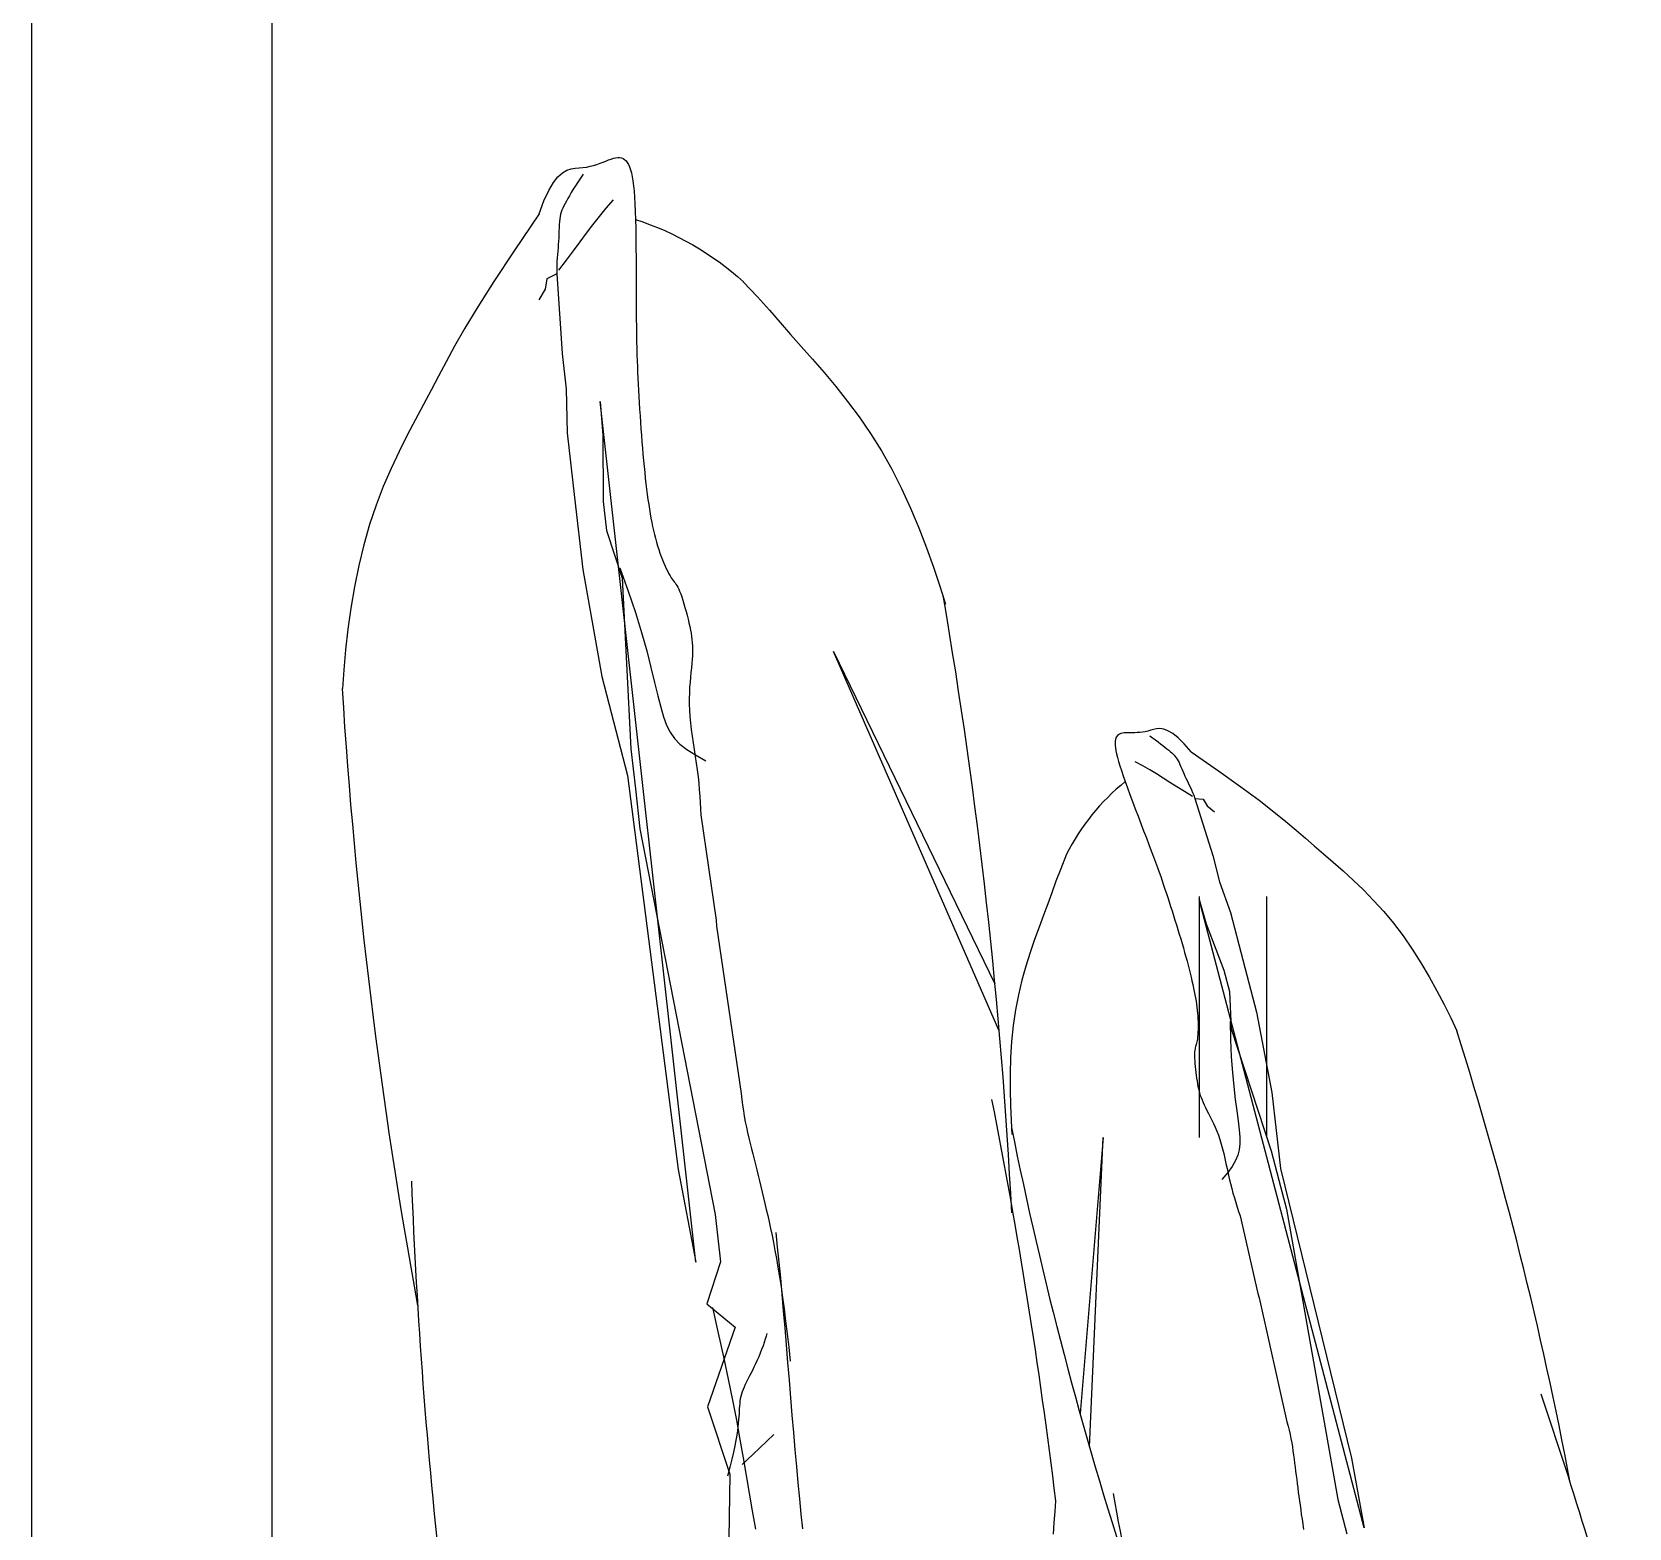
# Model space of a CAD drawing. Header units: millimetres. Extents: x 30176 to 68715, y 55479 to 72995.
# Drawn here: x 65781.8 to 66114.2, y 57510.8 to 57822 of the extents above; entities that cross this region are included whole.
import ezdxf

# ---------------------------------------------------------------- set-up
doc = ezdxf.new("R2010")
doc.units = ezdxf.units.MM

# ---------------------------------------------------------------- blocks, each defined once
blk = doc.blocks.new('A$C31376860')
for p, q in [((12.5, 330), (12.5, 1810)), ((62.5, 330), (62.5, 1810)), ((122.91, 900.71), (123.82, 901.24)), ((123.82, 901.24), (124.7, 901.54)), ((124.7, 901.54), (125.56, 901.69)), ((125.56, 901.69), (126.39, 901.75)), ((126.39, 901.75), (127.19, 901.8)), ((127.19, 901.8), (127.96, 901.9)), ((127.96, 901.9), (128.7, 902.05)), ((128.7, 902.05), (129.41, 902.23)), ((129.41, 902.23), (130.1, 902.45)), ((130.1, 902.45), (130.75, 902.68)), ((130.75, 902.68), (131.37, 902.92)), ((131.37, 902.92), (131.96, 903.15)), ((131.96, 903.15), (132.51, 903.37)), ((132.51, 903.37), (133.04, 903.56)), ((133.04, 903.56), (133.53, 903.71)), ((133.53, 903.71), (133.99, 903.82)), ((133.99, 903.82), (134.42, 903.87)), ((134.42, 903.87), (134.82, 903.86)), ((134.82, 903.86), (135.2, 903.8)), ((135.2, 903.8), (135.54, 903.67)), ((135.54, 903.67), (135.86, 903.47)), ((135.86, 903.47), (136.15, 903.21)), ((136.15, 903.21), (136.42, 902.86)), ((136.42, 902.86), (136.66, 902.44)), ((136.66, 902.44), (136.88, 901.94)), ((136.88, 901.94), (137.09, 901.35)), ((137.09, 901.35), (137.27, 900.67)), ((120.06, 897.04), (121.03, 898.68)), ((121.03, 898.68), (121.98, 899.88)), ((121.98, 899.88), (122.91, 900.71)), ((125.62, 898), (125.17, 897.27)), ((126.11, 898.77), (125.62, 898)), ((126.64, 899.58), (126.11, 898.77)), ((127.2, 900.42), (126.64, 899.58)), ((137.27, 900.67), (137.43, 899.89)), ((137.43, 899.89), (137.58, 899)), ((137.58, 899), (137.71, 898)), ((137.71, 898), (137.82, 896.87)), ((118.06, 892.13), (119.07, 894.88)), ((119.07, 894.88), (120.06, 897.04)), ((123.45, 894.28), (123.21, 893.81)), ((123.73, 894.78), (123.45, 894.28)), ((124.03, 895.33), (123.73, 894.78)), ((124.38, 895.93), (124.03, 895.33)), ((124.76, 896.57), (124.38, 895.93)), ((125.17, 897.27), (124.76, 896.57)), ((132.02, 893.32), (133.56, 895.08)), ((137.82, 896.87), (137.91, 895.61)), ((137.91, 895.61), (137.99, 894.21)), ((137.99, 894.21), (138.06, 892.67)), ((118.06, 892.13), (112.86, 884.47)), ((122.35, 891.09), (122.29, 890.52)), ((122.43, 891.6), (122.35, 891.09)), ((122.54, 892.07), (122.43, 891.6)), ((122.66, 892.52), (122.54, 892.07)), ((122.82, 892.95), (122.66, 892.52)), ((123, 893.37), (122.82, 892.95)), ((123.21, 893.81), (123, 893.37)), ((129.25, 889.87), (130.6, 891.59)), ((130.6, 891.59), (132.02, 893.32)), ((138.06, 892.67), (138.12, 890.98)), ((138.12, 890.98), (138.16, 889.13)), ((122.15, 887.9), (122.13, 887.19)), ((122.18, 888.59), (122.15, 887.9)), ((122.2, 889.27), (122.18, 888.59)), ((122.24, 889.91), (122.2, 889.27)), ((122.29, 890.52), (122.24, 889.91)), ((126.63, 886.33), (127.94, 888.12)), ((127.94, 888.12), (129.25, 889.87)), ((138.16, 889.13), (138.19, 887.15)), ((112.86, 884.47), (108.66, 878.1)), ((121.95, 884.4), (121.89, 883.7)), ((122.01, 885.09), (121.95, 884.4)), ((122.06, 885.78), (122.01, 885.09)), ((122.1, 886.48), (122.06, 885.78)), ((122.13, 887.19), (122.1, 886.48)), ((123.79, 882.52), (125.25, 884.47)), ((125.25, 884.47), (126.63, 886.33)), ((138.19, 887.15), (138.21, 885.07)), ((138.21, 885.07), (138.23, 882.93)), ((121.74, 881.44), (121.73, 880.59)), ((121.78, 882.23), (121.74, 881.44)), ((121.83, 882.99), (121.78, 882.23)), ((121.89, 883.7), (121.83, 882.99)), ((122.18, 880.46), (123.79, 882.52)), ((138.23, 882.93), (138.24, 880.75)), ((108.66, 878.1), (105.3, 872.8)), ((119.66, 878.66), (119.29, 876.5)), ((121.73, 879.67), (119.66, 878.66)), ((121.73, 880.59), (121.73, 879.67)), ((121.73, 879.67), (122.83, 863.13)), ((138.24, 880.75), (138.25, 878.57)), ((138.25, 878.57), (138.26, 876.41)), ((160.56, 878.02), (163.52, 874.87)), ((119.29, 876.5), (118.03, 874.24)), ((138.26, 876.41), (138.26, 874.32)), ((138.26, 874.32), (138.27, 872.31)), ((163.52, 874.87), (166, 872.11)), ((105.3, 872.8), (102.62, 868.37)), ((138.27, 872.31), (138.28, 870.42)), ((166, 872.11), (168.22, 869.57)), ((102.62, 868.37), (100.47, 864.63)), ((138.28, 870.42), (138.3, 868.68)), ((138.3, 868.68), (138.32, 867.07)), ((168.22, 869.57), (170.37, 867.09)), ((100.47, 864.63), (98.69, 861.36)), ((138.32, 867.07), (138.35, 865.57)), ((138.35, 865.57), (138.39, 864.17)), ((170.37, 867.09), (172.62, 864.55)), ((172.62, 864.55), (174.96, 861.9)), ((98.69, 861.36), (97.12, 858.38)), ((122.83, 863.13), (123.67, 855.65)), ((138.39, 864.17), (138.42, 862.85)), ((138.42, 862.85), (138.47, 861.58)), ((138.47, 861.58), (138.52, 860.35)), ((174.96, 861.9), (177.37, 859.13)), ((97.12, 858.38), (95.6, 855.47)), ((138.52, 860.35), (138.57, 859.15)), ((138.57, 859.15), (138.63, 857.94)), ((138.63, 857.94), (138.69, 856.71)), ((177.37, 859.13), (179.82, 856.21)), ((95.6, 855.47), (94, 852.48)), ((123.67, 855.65), (123.93, 846.6)), ((138.69, 856.71), (138.75, 855.45)), ((138.75, 855.45), (138.82, 854.16)), ((179.82, 856.21), (182.27, 853.15)), ((94, 852.48), (92.33, 849.36)), ((130.77, 853.12), (131.33, 846.08)), ((150.69, 674.02), (130.77, 853.12)), ((138.82, 854.16), (138.9, 852.84)), ((138.9, 852.84), (138.98, 851.51)), ((138.98, 851.51), (139.06, 850.16)), ((182.27, 853.15), (184.69, 849.91)), ((92.33, 849.36), (90.62, 846.11)), ((139.06, 850.16), (139.15, 848.8)), ((139.15, 848.8), (139.24, 847.44)), ((184.69, 849.91), (187.04, 846.49)), ((90.62, 846.11), (88.92, 842.71)), ((123.93, 846.6), (125.45, 833.14)), ((131.33, 846.08), (131.4, 832.32)), ((139.24, 847.44), (139.34, 846.09)), ((139.34, 846.09), (139.44, 844.75)), ((139.44, 844.75), (139.55, 843.43)), ((187.04, 846.49), (189.31, 842.87)), ((88.92, 842.71), (87.24, 839.16)), ((139.55, 843.43), (139.66, 842.13)), ((139.66, 842.13), (139.78, 840.85)), ((189.31, 842.87), (191.45, 839.04)), ((87.24, 839.16), (85.63, 835.46)), ((139.78, 840.85), (139.9, 839.6)), ((139.9, 839.6), (140.03, 838.38)), ((140.03, 838.38), (140.16, 837.19)), ((191.45, 839.04), (193.47, 835.05)), ((85.63, 835.46), (84.13, 831.58)), ((140.16, 837.19), (140.29, 836.02)), ((140.29, 836.02), (140.43, 834.89)), ((140.43, 834.89), (140.57, 833.8)), ((193.47, 835.05), (195.35, 830.95)), ((84.13, 831.58), (82.76, 827.53)), ((125.45, 833.14), (127.13, 818.18)), ((131.4, 832.32), (132.08, 826.26)), ((140.57, 833.8), (140.72, 832.74)), ((140.72, 832.74), (140.87, 831.71)), ((140.87, 831.71), (141.02, 830.73)), ((141.02, 830.73), (141.18, 829.77)), ((141.18, 829.77), (141.34, 828.86)), ((141.34, 828.86), (141.51, 827.97)), ((141.51, 827.97), (141.68, 827.1)), ((195.35, 830.95), (197.09, 826.81)), ((82.76, 827.53), (81.56, 823.31)), ((132.08, 826.26), (135.33, 816.38)), ((141.68, 827.1), (141.87, 826.26)), ((141.87, 826.26), (142.06, 825.45)), ((142.06, 825.45), (142.27, 824.65)), ((142.27, 824.65), (142.49, 823.86)), ((197.09, 826.81), (198.7, 822.69)), ((81.56, 823.31), (80.52, 818.97)), ((142.49, 823.86), (142.72, 823.09)), ((142.72, 823.09), (142.96, 822.32)), ((142.96, 822.32), (143.22, 821.58)), ((143.22, 821.58), (143.48, 820.85)), ((198.7, 822.69), (200.17, 818.63)), ((80.52, 818.97), (79.63, 814.55)), ((127.13, 818.18), (131.14, 795.91)), ((134.83, 818.51), (136.61, 813.69)), ((143.48, 820.85), (143.75, 820.15)), ((143.75, 820.15), (144.02, 819.48)), ((144.02, 819.48), (144.29, 818.85)), ((144.29, 818.85), (144.56, 818.26)), ((144.56, 818.26), (144.82, 817.72)), ((200.17, 818.63), (201.49, 814.7)), ((79.63, 814.55), (78.89, 810.12)), ((135.33, 816.38), (137.18, 780.86)), ((144.82, 817.72), (145.08, 817.24)), ((145.08, 817.24), (145.32, 816.82)), ((145.32, 816.82), (145.54, 816.46)), ((145.54, 816.46), (145.76, 816.15)), ((145.76, 816.15), (145.96, 815.87)), ((145.96, 815.87), (146.15, 815.62)), ((146.15, 815.62), (146.35, 815.37)), ((146.35, 815.37), (146.53, 815.11)), ((146.53, 815.11), (146.72, 814.82)), ((146.72, 814.82), (146.91, 814.49)), ((146.91, 814.49), (147.11, 814.1)), ((201.49, 814.7), (202.67, 810.95)), ((136.61, 813.69), (138.12, 809.19)), ((147.11, 814.1), (147.31, 813.63)), ((147.31, 813.63), (147.53, 813.08)), ((147.53, 813.08), (147.75, 812.46)), ((147.75, 812.46), (147.97, 811.77)), ((147.97, 811.77), (148.19, 811.03)), ((78.89, 810.12), (78.27, 805.73)), ((138.12, 809.19), (139.38, 805.03)), ((148.19, 811.03), (148.42, 810.25)), ((148.42, 810.25), (148.64, 809.46)), ((148.64, 809.46), (148.85, 808.65)), ((148.85, 808.65), (149.05, 807.84)), ((149.05, 807.84), (149.23, 807.05)), ((78.27, 805.73), (77.78, 801.44)), ((139.38, 805.03), (140.45, 801.21)), ((149.23, 807.05), (149.4, 806.29)), ((149.4, 806.29), (149.55, 805.57)), ((149.55, 805.57), (149.68, 804.89)), ((149.68, 804.89), (149.78, 804.23)), ((77.78, 801.44), (77.4, 797.31)), ((140.45, 801.21), (141.34, 797.75)), ((149.78, 804.23), (149.87, 803.58)), ((149.87, 803.58), (149.93, 802.93)), ((149.93, 802.93), (149.98, 802.28)), ((149.98, 802.28), (150, 801.61)), ((150, 801.61), (150, 800.92)), ((149.85, 798.58), (149.76, 797.7)), ((149.92, 799.41), (149.85, 798.58)), ((149.97, 800.19), (149.92, 799.41)), ((150, 800.92), (149.97, 800.19)), ((179.34, 801.08), (212.88, 731.93)), ((213.76, 722.35), (179.34, 801.08)), ((77.4, 797.31), (77.12, 793.4)), ((131.14, 795.91), (136.49, 775.31)), ((141.34, 797.75), (142.11, 794.64)), ((142.11, 794.64), (142.78, 791.89)), ((149.47, 794.74), (149.39, 793.65)), ((149.56, 795.77), (149.47, 794.74)), ((149.66, 796.76), (149.56, 795.77)), ((149.76, 797.7), (149.66, 796.76)), ((142.78, 791.89), (143.38, 789.51)), ((149.33, 792.52), (149.29, 791.35)), ((149.29, 791.35), (149.29, 790.13)), ((149.39, 793.65), (149.33, 792.52)), ((143.38, 789.51), (143.97, 787.49)), ((149.29, 790.13), (149.34, 788.87)), ((149.34, 788.87), (149.43, 787.57)), ((143.97, 787.49), (144.6, 785.78)), ((144.6, 785.78), (145.33, 784.31)), ((149.43, 787.57), (149.56, 786.24)), ((149.56, 786.24), (149.73, 784.88)), ((149.73, 784.88), (149.92, 783.5)), ((244.78, 784.55), (244.21, 784.41)), ((245.36, 784.73), (244.78, 784.55)), ((245.95, 784.91), (245.36, 784.73)), ((246.59, 785.04), (245.95, 784.91)), ((247.29, 785.07), (246.59, 785.04)), ((248.07, 784.94), (247.29, 785.07)), ((248.94, 784.61), (248.07, 784.94)), ((249.93, 784.03), (248.94, 784.61)), ((145.33, 784.31), (146.23, 783.02)), ((146.23, 783.02), (147.36, 781.85)), ((147.36, 781.85), (148.79, 780.72)), ((149.92, 783.5), (150.13, 782.1)), ((150.13, 782.1), (150.35, 780.69)), ((237.98, 782.45), (237.96, 782.03)), ((237.96, 782.03), (237.98, 781.57)), ((238.04, 782.81), (237.98, 782.45)), ((237.98, 781.57), (238.03, 781.04)), ((238.13, 783.12), (238.04, 782.81)), ((238.26, 783.38), (238.13, 783.12)), ((238.43, 783.6), (238.26, 783.38)), ((238.64, 783.79), (238.43, 783.6)), ((238.88, 783.93), (238.64, 783.79)), ((239.16, 784.04), (238.88, 783.93)), ((239.48, 784.12), (239.16, 784.04)), ((239.83, 784.18), (239.48, 784.12)), ((240.21, 784.2), (239.83, 784.18)), ((240.63, 784.21), (240.21, 784.2)), ((241.08, 784.21), (240.63, 784.21)), ((241.56, 784.21), (241.08, 784.21)), ((242.05, 784.21), (241.56, 784.21)), ((242.57, 784.22), (242.05, 784.21)), ((243.11, 784.25), (242.57, 784.22)), ((243.66, 784.31), (243.11, 784.25)), ((244.21, 784.41), (243.66, 784.31)), ((245.14, 783.58), (245.76, 783.14)), ((245.76, 783.14), (246.35, 782.72)), ((246.35, 782.72), (246.9, 782.31)), ((246.9, 782.31), (247.42, 781.92)), ((247.42, 781.92), (247.89, 781.55)), ((247.89, 781.55), (248.33, 781.2)), ((248.33, 781.2), (248.73, 780.87)), ((251.05, 783.14), (249.93, 784.03)), ((252.33, 781.9), (251.05, 783.14)), ((253.78, 780.24), (252.33, 781.9)), ((137.18, 780.86), (138.12, 772.54)), ((148.79, 780.72), (150.58, 779.58)), ((150.35, 780.69), (150.57, 779.27)), ((150.57, 779.27), (150.78, 777.86)), ((150.58, 779.58), (152.79, 778.35)), ((238.03, 781.04), (238.13, 780.45)), ((238.13, 780.45), (238.27, 779.79)), ((238.27, 779.79), (238.45, 779.05)), ((238.45, 779.05), (238.67, 778.23)), ((238.67, 778.23), (238.95, 777.32)), ((243.69, 777.31), (242.14, 778.13)), ((248.73, 780.87), (249.1, 780.57)), ((249.1, 780.57), (249.43, 780.29)), ((249.43, 780.29), (249.72, 780.03)), ((249.72, 780.03), (249.99, 779.78)), ((249.99, 779.78), (250.23, 779.53)), ((250.23, 779.53), (250.45, 779.27)), ((250.45, 779.27), (250.66, 779)), ((250.66, 779), (250.86, 778.7)), ((250.86, 778.7), (251.06, 778.36)), ((251.06, 778.36), (251.25, 777.98)), ((251.25, 777.98), (251.45, 777.57)), ((253.78, 780.24), (259.48, 776.29)), ((136.49, 775.31), (147.01, 693.3)), ((150.78, 777.86), (150.97, 776.46)), ((150.97, 776.46), (151.14, 775.06)), ((151.14, 775.06), (151.28, 773.69)), ((238.95, 777.32), (239.27, 776.32)), ((239.27, 776.32), (239.64, 775.23)), ((239.64, 775.23), (240.05, 774.03)), ((245.15, 776.49), (243.69, 777.31)), ((246.56, 775.64), (245.15, 776.49)), ((247.94, 774.77), (246.56, 775.64)), ((249.35, 773.87), (247.94, 774.77)), ((251.45, 777.57), (251.65, 777.12)), ((251.65, 777.12), (251.85, 776.66)), ((251.85, 776.66), (252.06, 776.18)), ((252.06, 776.18), (252.26, 775.69)), ((252.26, 775.69), (252.47, 775.2)), ((252.47, 775.2), (252.69, 774.72)), ((252.69, 774.72), (252.91, 774.25)), ((259.48, 776.29), (264.14, 772.96)), ((138.12, 772.54), (139.05, 764.21)), ((151.28, 773.69), (151.4, 772.33)), ((151.4, 772.33), (151.49, 771)), ((240.05, 774.03), (240.52, 772.72)), ((240.52, 772.72), (241.04, 771.33)), ((241.04, 771.33), (241.58, 769.87)), ((250.81, 772.94), (249.35, 773.87)), ((252.36, 771.98), (250.81, 772.94)), ((254.04, 770.97), (252.36, 771.98)), ((252.91, 774.25), (253.14, 773.78)), ((253.14, 773.78), (253.37, 773.31)), ((253.37, 773.31), (253.61, 772.83)), ((253.61, 772.83), (253.84, 772.32)), ((253.84, 772.32), (254.08, 771.77)), ((254.08, 771.77), (254.33, 771.18)), ((264.14, 772.96), (267.92, 770.16)), ((151.49, 771), (151.57, 769.68)), ((151.57, 769.68), (151.64, 768.38)), ((151.64, 768.38), (151.71, 767.1)), ((241.58, 769.87), (242.15, 768.36)), ((242.15, 768.36), (242.73, 766.84)), ((254.33, 771.18), (254.57, 770.53)), ((254.57, 770.53), (256.29, 770.39)), ((254.57, 770.53), (258.26, 758.66)), ((256.29, 770.39), (257.13, 768.98)), ((257.13, 768.98), (258.62, 767.73)), ((267.92, 770.16), (270.99, 767.78)), ((151.71, 767.1), (154.89, 745.21)), ((242.73, 766.84), (243.31, 765.31)), ((243.31, 765.31), (243.89, 763.8)), ((270.99, 767.78), (273.5, 765.74)), ((273.5, 765.74), (275.63, 763.94)), ((139.05, 764.21), (154.72, 683.98)), ((243.89, 763.8), (244.45, 762.33)), ((244.45, 762.33), (244.98, 760.92)), ((275.63, 763.94), (277.54, 762.27)), ((277.54, 762.27), (279.39, 760.65)), ((227.84, 758.91), (226.62, 755.91)), ((244.98, 760.92), (245.48, 759.6)), ((245.48, 759.6), (245.94, 758.37)), ((245.94, 758.37), (246.36, 757.24)), ((258.26, 758.66), (259.69, 753.2)), ((279.39, 760.65), (281.31, 758.99)), ((281.31, 758.99), (283.32, 757.26)), ((226.62, 755.91), (225.63, 753.3)), ((246.36, 757.24), (246.74, 756.19)), ((246.74, 756.19), (247.1, 755.2)), ((247.1, 755.2), (247.43, 754.26)), ((283.32, 757.26), (285.39, 755.44)), ((285.39, 755.44), (287.51, 753.52)), ((225.63, 753.3), (224.76, 750.92)), ((247.43, 754.26), (247.74, 753.36)), ((247.74, 753.36), (248.04, 752.49)), ((248.04, 752.49), (248.32, 751.63)), ((248.32, 751.63), (248.61, 750.77)), ((259.69, 753.2), (261.95, 746.8)), ((287.51, 753.52), (289.64, 751.49)), ((289.64, 751.49), (291.76, 749.33)), ((223.92, 748.61), (223.04, 746.22)), ((224.76, 750.92), (223.92, 748.61)), ((248.61, 750.77), (248.9, 749.89)), ((248.9, 749.89), (249.19, 748.99)), ((249.19, 748.99), (249.49, 748.07)), ((249.49, 748.07), (249.79, 747.13)), ((255.41, 749.52), (256.92, 744.44)), ((289.79, 618.81), (255.41, 749.52)), ((255.5, 700), (255.5, 750.12)), ((269.5, 700), (269.5, 750.12)), ((291.76, 749.33), (293.86, 747.03)), ((154.89, 745.21), (154.97, 743.97)), ((223.04, 746.22), (222.11, 743.74)), ((249.79, 747.13), (250.1, 746.17)), ((250.1, 746.17), (250.4, 745.21)), ((250.4, 745.21), (250.71, 744.23)), ((261.95, 746.8), (264.52, 736.97)), ((293.86, 747.03), (295.91, 744.56)), ((154.97, 743.97), (160.12, 709.12)), ((222.11, 743.74), (221.18, 741.15)), ((250.71, 744.23), (251.01, 743.26)), ((251.01, 743.26), (251.31, 742.29)), ((251.31, 742.29), (251.6, 741.32)), ((251.6, 741.32), (251.88, 740.37)), ((256.92, 744.44), (260.58, 734.79)), ((295.91, 744.56), (297.89, 741.93)), ((297.89, 741.93), (299.79, 739.17)), ((220.25, 738.45), (219.36, 735.64)), ((221.18, 741.15), (220.25, 738.45)), ((251.88, 740.37), (252.15, 739.43)), ((252.15, 739.43), (252.41, 738.5)), ((252.41, 738.5), (252.66, 737.59)), ((299.79, 739.17), (301.6, 736.32)), ((219.36, 735.64), (218.54, 732.73)), ((252.66, 737.59), (252.91, 736.7)), ((252.91, 736.7), (253.14, 735.83)), ((253.14, 735.83), (253.36, 734.98)), ((253.36, 734.98), (253.56, 734.16)), ((260.58, 734.79), (261.74, 730.37)), ((264.52, 736.97), (267.38, 726.05)), ((301.6, 736.32), (303.32, 733.42)), ((218.54, 732.73), (217.82, 729.7)), ((253.56, 734.16), (253.76, 733.35)), ((253.76, 733.35), (253.95, 732.57)), ((253.95, 732.57), (254.12, 731.81)), ((254.12, 731.81), (254.28, 731.08)), ((303.32, 733.42), (304.93, 730.52)), ((217.82, 729.7), (217.21, 726.55)), ((254.28, 731.08), (254.42, 730.37)), ((254.42, 730.37), (254.56, 729.69)), ((254.56, 729.69), (254.68, 729.02)), ((254.68, 729.02), (254.79, 728.37)), ((254.79, 728.37), (254.89, 727.73)), ((261.74, 730.37), (262.13, 722.58)), ((304.93, 730.52), (306.43, 727.65)), ((217.21, 726.55), (216.74, 723.29)), ((254.89, 727.73), (254.97, 727.1)), ((254.97, 727.1), (255.04, 726.49)), ((255.04, 726.49), (255.1, 725.88)), ((255.1, 725.88), (255.15, 725.28)), ((255.15, 725.28), (255.18, 724.68)), ((267.38, 726.05), (270.58, 709.38)), ((306.43, 727.65), (307.81, 724.86)), ((307.81, 724.86), (309.06, 722.2)), ((216.74, 723.29), (216.41, 719.95)), ((255.16, 721.4), (255.12, 720.95)), ((255.19, 721.88), (255.16, 721.4)), ((255.18, 724.68), (255.21, 724.08)), ((255.21, 722.4), (255.19, 721.88)), ((255.21, 724.08), (255.22, 723.5)), ((255.22, 722.94), (255.21, 722.4)), ((255.22, 723.5), (255.22, 722.94)), ((261.9, 724.21), (261.96, 720.35)), ((262.13, 722.58), (270.41, 697.22)), ((216.41, 719.95), (216.2, 716.58)), ((254.53, 718.13), (254.5, 717.8)), ((254.58, 718.41), (254.53, 718.13)), ((254.63, 718.66), (254.58, 718.41)), ((254.69, 718.9), (254.63, 718.66)), ((254.76, 719.12), (254.69, 718.9)), ((254.83, 719.35), (254.76, 719.12)), ((254.9, 719.6), (254.83, 719.35)), ((254.96, 719.87), (254.9, 719.6)), ((255.02, 720.19), (254.96, 719.87)), ((255.08, 720.55), (255.02, 720.19)), ((255.12, 720.95), (255.08, 720.55)), ((261.96, 720.35), (262.12, 716.79)), ((216.2, 716.58), (216.09, 713.21)), ((254.5, 717.8), (254.48, 717.42)), ((254.48, 717.42), (254.48, 716.98)), ((254.48, 716.98), (254.5, 716.48)), ((254.5, 716.48), (254.53, 715.94)), ((254.53, 715.94), (254.57, 715.36)), ((254.57, 715.36), (254.62, 714.76)), ((254.62, 714.76), (254.68, 714.14)), ((262.12, 716.79), (262.35, 713.54)), ((216.09, 713.21), (216.08, 709.89)), ((254.68, 714.14), (254.76, 713.52)), ((254.76, 713.52), (254.83, 712.9)), ((254.83, 712.9), (254.92, 712.3)), ((254.92, 712.3), (255, 711.72)), ((255, 711.72), (255.09, 711.18)), ((262.35, 713.54), (262.64, 710.58)), ((160.12, 709.12), (160.25, 707.91)), ((216.08, 709.89), (216.15, 706.66)), ((255.09, 711.18), (255.19, 710.66)), ((255.19, 710.66), (255.29, 710.17)), ((255.29, 710.17), (255.41, 709.69)), ((255.41, 709.69), (255.54, 709.22)), ((255.54, 709.22), (255.68, 708.76)), ((255.68, 708.76), (255.85, 708.28)), ((255.85, 708.28), (256.04, 707.8)), ((262.64, 710.58), (262.95, 707.91)), ((270.58, 709.38), (272.4, 693.52)), ((160.25, 707.91), (160.39, 706.73)), ((160.39, 706.73), (160.57, 705.55)), ((160.57, 705.55), (160.76, 704.4)), ((216.15, 706.66), (216.28, 703.55)), ((256.04, 707.8), (256.25, 707.29)), ((256.25, 707.29), (256.5, 706.77)), ((256.5, 706.77), (256.77, 706.2)), ((256.77, 706.2), (257.07, 705.61)), ((257.07, 705.61), (257.39, 704.98)), ((257.39, 704.98), (257.73, 704.32)), ((262.95, 707.91), (263.25, 705.53)), ((263.25, 705.53), (263.53, 703.43)), ((160.76, 704.4), (160.98, 703.25)), ((160.98, 703.25), (161.21, 702.12)), ((161.21, 702.12), (161.46, 701)), ((216.28, 703.55), (216.47, 700.61)), ((257.73, 704.32), (258.07, 703.62)), ((258.07, 703.62), (258.42, 702.88)), ((258.42, 702.88), (258.77, 702.11)), ((258.77, 702.11), (259.11, 701.29)), ((263.53, 703.43), (263.74, 701.6)), ((263.74, 701.6), (263.88, 700.03)), ((161.46, 701), (161.72, 699.88)), ((161.72, 699.88), (161.98, 698.77)), ((161.98, 698.77), (162.26, 697.66)), ((235.46, 699.99), (230.64, 642.56)), ((232.61, 635.61), (235.46, 699.99)), ((259.11, 701.29), (259.44, 700.44)), ((259.44, 700.44), (259.75, 699.55)), ((259.75, 699.55), (260.03, 698.61)), ((260.03, 698.61), (260.3, 697.64)), ((263.9, 698.66), (263.78, 697.44)), ((263.88, 700.03), (263.9, 698.66)), ((162.26, 697.66), (162.53, 696.56)), ((162.53, 696.56), (162.81, 695.45)), ((162.81, 695.45), (163.08, 694.34)), ((260.3, 697.64), (260.55, 696.65)), ((260.55, 696.65), (260.79, 695.63)), ((260.79, 695.63), (261.02, 694.59)), ((263.03, 695.17), (262.33, 693.99)), ((263.5, 696.29), (263.03, 695.17)), ((263.78, 697.44), (263.5, 696.29)), ((270.41, 697.22), (272.01, 691.14)), ((147.01, 693.3), (150.69, 674.02)), ((163.08, 694.34), (163.36, 693.23)), ((163.36, 693.23), (163.64, 692.11)), ((163.64, 692.11), (163.92, 690.97)), ((261.39, 692.71), (260.17, 691.25)), ((261.02, 694.59), (261.25, 693.55)), ((261.25, 693.55), (261.48, 692.5)), ((262.33, 693.99), (261.39, 692.71)), ((261.48, 692.5), (261.71, 691.45)), ((261.71, 691.45), (261.95, 690.42)), ((272.4, 693.52), (287.16, 633.29)), ((163.92, 690.97), (164.2, 689.82)), ((164.2, 689.82), (164.48, 688.65)), ((164.48, 688.65), (164.76, 687.46)), ((261.95, 690.42), (262.21, 689.4)), ((262.21, 689.4), (262.48, 688.4)), ((262.48, 688.4), (262.77, 687.42)), ((272.01, 691.14), (273.6, 685.07)), ((164.76, 687.46), (165.05, 686.25)), ((165.05, 686.25), (165.34, 685.01)), ((165.34, 685.01), (165.64, 683.74)), ((262.77, 687.42), (263.06, 686.46)), ((263.06, 686.46), (263.36, 685.52)), ((263.36, 685.52), (263.66, 684.59)), ((273.6, 685.07), (284.27, 624.69)), ((154.72, 683.98), (155.83, 674.14)), ((165.64, 683.74), (165.93, 682.43)), ((165.93, 682.43), (166.23, 681.06)), ((263.66, 684.59), (263.96, 683.67)), ((263.96, 683.67), (267.64, 667.5)), ((166.23, 681.06), (166.54, 679.62)), ((166.54, 679.62), (166.84, 678.11)), ((167.33, 680.2), (167.64, 677.17)), ((166.84, 678.11), (167.15, 676.51)), ((167.15, 676.51), (167.46, 674.8)), ((167.64, 677.17), (167.96, 674.03)), ((155.83, 674.14), (152.99, 665.4)), ((167.46, 674.8), (167.78, 672.98)), ((167.78, 672.98), (168.09, 671.03)), ((167.96, 674.03), (168.27, 670.77)), ((168.09, 671.03), (168.41, 668.95)), ((168.27, 670.77), (168.58, 667.41)), ((168.41, 668.95), (168.73, 666.71)), ((152.99, 665.4), (158.9, 660.52)), ((168.58, 667.41), (168.89, 663.95)), ((168.73, 666.71), (169.05, 664.33)), ((267.64, 667.5), (267.92, 666.6)), ((267.92, 666.6), (273.71, 640.83)), ((155.42, 659.31), (154.19, 664.6)), ((168.89, 663.95), (169.19, 660.41)), ((169.05, 664.33), (169.37, 661.81)), ((169.37, 661.81), (169.69, 659.15)), ((158.9, 660.52), (153.1, 643.95)), ((156.52, 654.36), (155.42, 659.31)), ((165.32, 658.64), (165.13, 658)), ((165.46, 659.23), (165.32, 658.64)), ((169.19, 660.41), (169.49, 656.82)), ((169.69, 659.15), (170.01, 656.37)), ((164.08, 655.13), (163.76, 654.38)), ((164.38, 655.88), (164.08, 655.13)), ((164.66, 656.61), (164.38, 655.88)), ((164.91, 657.32), (164.66, 656.61)), ((165.13, 658), (164.91, 657.32)), ((169.49, 656.82), (169.79, 653.18)), ((170.01, 656.37), (170.33, 653.45)), ((157.5, 649.71), (156.52, 654.36)), ((162.76, 652.21), (162.44, 651.54)), ((163.1, 652.91), (162.76, 652.21)), ((163.43, 653.64), (163.1, 652.91)), ((163.76, 654.38), (163.43, 653.64)), ((169.79, 653.18), (170.09, 649.51)), ((158.38, 645.32), (157.5, 649.71)), ((160.97, 648.59), (160.73, 648.06)), ((161.23, 649.13), (160.97, 648.59)), ((161.51, 649.69), (161.23, 649.13)), ((161.81, 650.28), (161.51, 649.69)), ((162.12, 650.89), (161.81, 650.28)), ((162.44, 651.54), (162.12, 650.89)), ((170.09, 649.51), (170.39, 645.85)), ((159.18, 641.17), (158.38, 645.32)), ((159.87, 645.11), (159.81, 644.62)), ((159.94, 645.6), (159.87, 645.11)), ((160.04, 646.08), (159.94, 645.6)), ((160.17, 646.56), (160.04, 646.08)), ((160.33, 647.05), (160.17, 646.56)), ((160.51, 647.55), (160.33, 647.05)), ((160.73, 648.06), (160.51, 647.55)), ((170.39, 645.85), (170.69, 642.2)), ((153.1, 643.95), (157.74, 629.92)), ((159.63, 641.86), (159.58, 641.22)), ((159.67, 642.47), (159.63, 641.86)), ((159.7, 643.04), (159.67, 642.47)), ((159.73, 643.59), (159.7, 643.04)), ((159.76, 644.11), (159.73, 643.59)), ((159.81, 644.62), (159.76, 644.11)), ((170.69, 642.2), (170.99, 638.58)), ((159.91, 637.19), (159.18, 641.17)), ((159.33, 638.95), (159.18, 638.03)), ((159.44, 639.78), (159.33, 638.95)), ((159.52, 640.53), (159.44, 639.78)), ((159.58, 641.22), (159.52, 640.53)), ((170.99, 638.58), (171.3, 635.02)), ((273.71, 640.83), (273.95, 639.95)), ((273.95, 639.95), (274.17, 639.08)), ((274.17, 639.08), (274.36, 638.21)), ((158.77, 635.83), (158.49, 634.52)), ((159, 636.99), (158.77, 635.83)), ((159.18, 638.03), (159, 636.99)), ((160.58, 633.37), (159.91, 637.19)), ((166.91, 638.18), (162.53, 634.05)), ((171.3, 635.02), (171.61, 631.53)), ((274.36, 638.21), (274.54, 637.35)), ((274.54, 637.35), (274.7, 636.49)), ((274.7, 636.49), (274.84, 635.64)), ((274.84, 635.64), (274.97, 634.78)), ((158.16, 633.04), (157.76, 631.38)), ((158.49, 634.52), (158.16, 633.04)), ((162.53, 634.05), (160.34, 631.98)), ((161.22, 629.66), (160.58, 633.37)), ((274.97, 634.78), (275.09, 633.93)), ((275.09, 633.93), (275.2, 633.08)), ((275.2, 633.08), (275.31, 632.23)), ((275.31, 632.23), (275.42, 631.39)), ((287.16, 633.29), (289.79, 618.81)), ((157.76, 631.38), (157.29, 629.52)), ((157.74, 629.92), (157.51, 612.1)), ((161.83, 626.02), (161.22, 629.66)), ((171.61, 631.53), (171.92, 628.12)), ((275.42, 631.39), (275.52, 630.54)), ((275.52, 630.54), (275.63, 629.69)), ((275.63, 629.69), (275.74, 628.83)), ((275.74, 628.83), (275.84, 627.97)), ((162.47, 622.33), (161.83, 626.02)), ((171.92, 628.12), (172.23, 624.82)), ((275.84, 627.97), (275.96, 627.1)), ((275.96, 627.1), (276.07, 626.22)), ((276.07, 626.22), (276.19, 625.33)), ((276.19, 625.33), (276.31, 624.42)), ((163.18, 618.5), (162.47, 622.33)), ((172.23, 624.82), (172.55, 621.63)), ((172.55, 621.63), (172.86, 618.55)), ((225.38, 622.16), (225.21, 619.86)), ((225.53, 624.38), (225.38, 622.16)), ((276.31, 624.42), (276.43, 623.49)), ((276.43, 623.49), (276.57, 622.55)), ((276.57, 622.55), (276.7, 621.58)), ((284.27, 624.69), (286.15, 617.51)), ((225.21, 619.86), (225.02, 617.45)), ((276.7, 621.58), (276.85, 620.58)), ((276.85, 620.58), (277.01, 619.54)), ((277.01, 619.54), (277.18, 618.46))]:
    blk.add_line(p, q)
at = {"extrusion": (0, 0, -1)}
for centre, major_axis, start_param, end_param in [((119.61, 832.98), (7.01, 60.48), 0.1935, 0.622436), ((-869.89, 628.48), (13.71, 1087.61), 1.387896, 1.506831), ((1162.7, 861.24), (-15.2, 1087.59), 4.545018, 4.663952), ((-911.05, 486.41), (97.61, 1140.76), 1.290762, 1.364643), ((1235.66, 734.45), (138.04, 1136.57), 4.47961, 4.553491)]:
    blk.add_ellipse(centre, major_axis=major_axis, ratio=1, start_param=start_param, end_param=end_param, dxfattribs=at)
for centre, major_axis, start_param, end_param in [((268.65, 738.43), (41.57, 18.89), 1.821116, 2.250052), ((-468.93, 476.81), (751.98, 316.26), -0.211514, -0.092579), ((1016.27, 862.27), (745.05, 332.25), 2.91977, 3.038705), ((-485.78, 368.4), (786.43, 344.8), -0.157167, -0.083286), ((1083.4, 773.95), (771, 378.04), 2.858984, 2.932865)]:
    blk.add_ellipse(centre, major_axis=major_axis, ratio=1, start_param=start_param, end_param=end_param)

msp = doc.modelspace()

# ---------------------------------------------------------------- block references
msp.add_blockref('A$C31376860', (65769.3, 56892.04))

doc.saveas('drawing.dxf')
